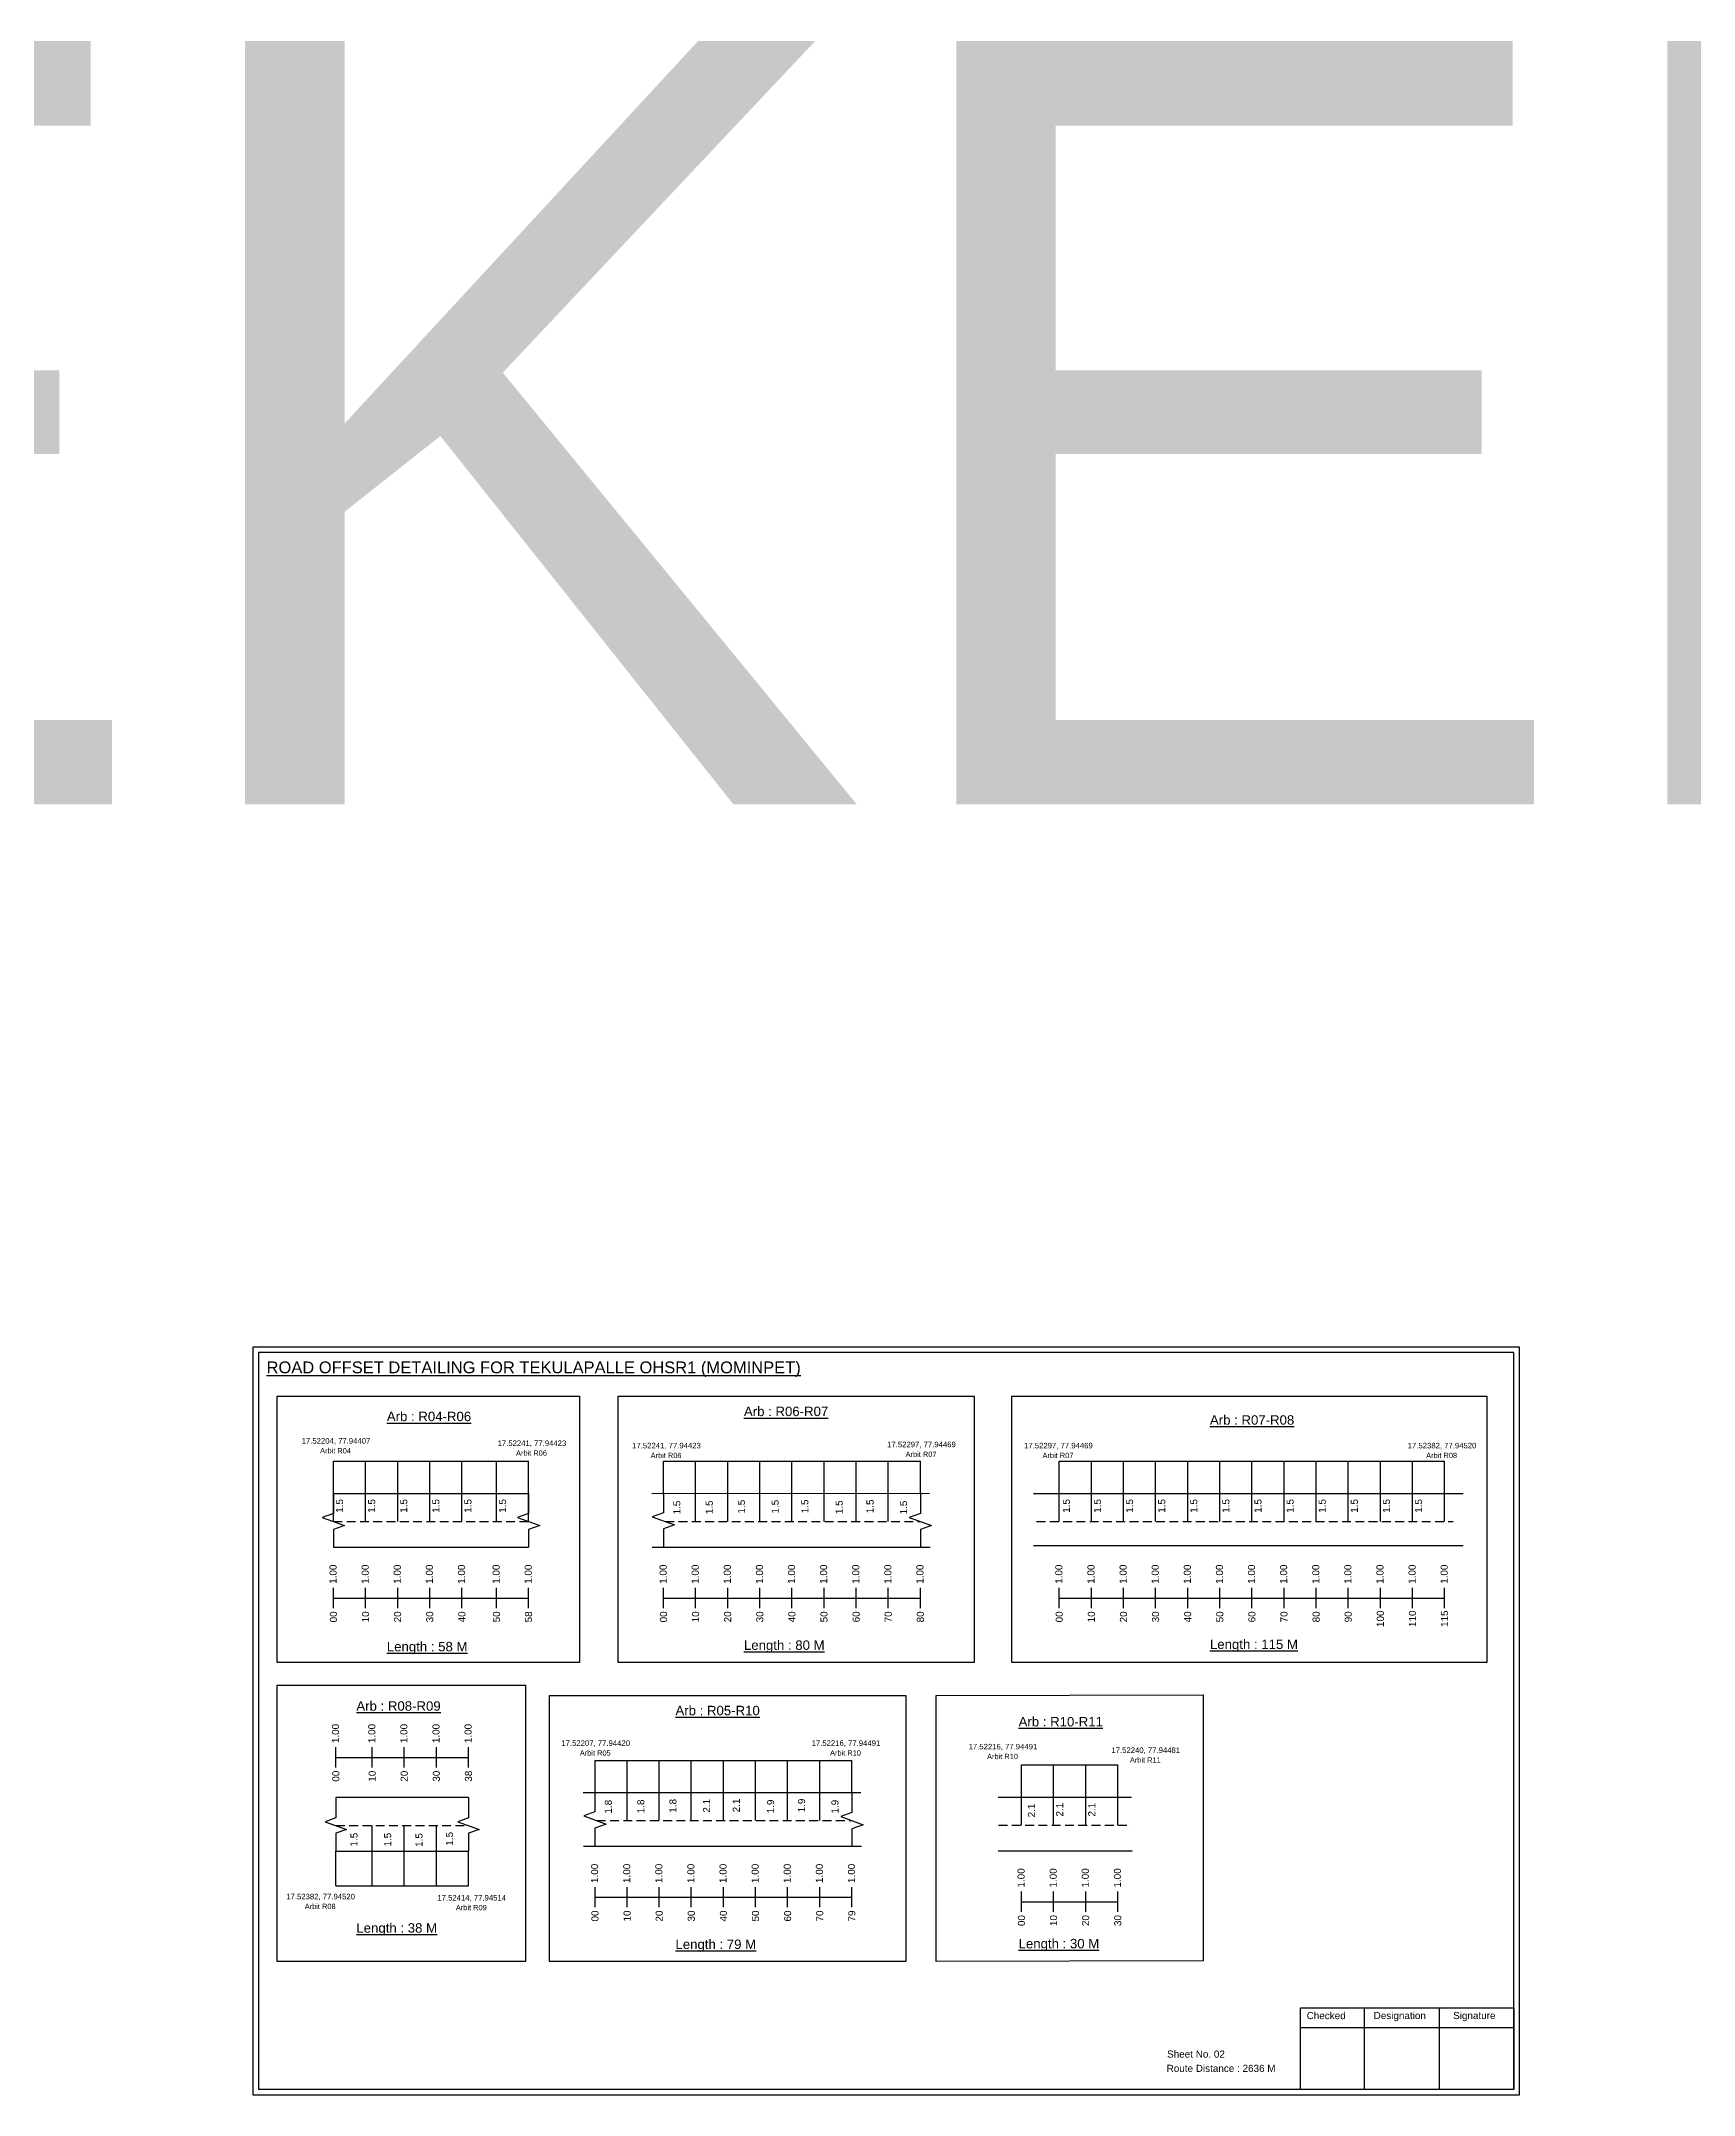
# Model space of a CAD drawing. Header units: inches. Extents: x 1745 to 7876, y -847 to 3138.
# Drawn here: x 4391 to 5091, y 1427 to 2297 of the extents above; entities that cross this region are included whole.
import ezdxf

# ---------------------------------------------------------------- set-up
doc = ezdxf.new("R2010")
doc.units = ezdxf.units.IN
doc.header["$MEASUREMENT"] = 0
doc.linetypes.add('DASHED2', pattern=[0.375, 0.25, -0.125])
doc.layers.add('PDF_Geometry', color=7, linetype='Continuous')
doc.layers.add('PDF_Text', color=5, linetype='Continuous')
doc.styles.add('PDF Arial', font='arial.ttf')
doc.styles.get("Standard").update_dxf_attribs({"font": 'arial.ttf'})

msp = doc.modelspace()

# ---------------------------------------------------------------- linework, layer by layer
at = {"color": 5}
for p, q in [((4514.98, 1695.72), (4597.63, 1695.72)), ((4654.77, 1695.72), (4763.57, 1695.72)), ((4822.41, 1695.72), (4985.61, 1695.72)), ((4625.76, 1569.02), (4734.56, 1569.02)), ((4806.39, 1567.09), (4847.19, 1567.09)), ((4516.01, 1515.87), (4572.18, 1515.87))]:
    msp.add_line(p, q, dxfattribs=at)
for p, q in [((4514.98, 1670.18), (4514.98, 1695.72)), ((4528.58, 1670.18), (4528.58, 1695.72)), ((4542.18, 1670.18), (4542.18, 1695.72)), ((4555.78, 1670.18), (4555.78, 1695.72)), ((4569.38, 1670.18), (4569.38, 1695.72)), ((4584.03, 1670.19), (4584.03, 1695.72)), ((4597.63, 1670.19), (4597.63, 1695.72)), ((4654.77, 1682.07), (4654.77, 1695.72)), ((4668.37, 1670.18), (4668.37, 1695.72)), ((4681.97, 1670.18), (4681.97, 1695.72)), ((4695.57, 1670.18), (4695.57, 1695.72)), ((4709.17, 1670.18), (4709.17, 1695.72)), ((4722.77, 1670.18), (4722.77, 1695.72)), ((4736.37, 1670.18), (4736.37, 1695.72)), ((4749.97, 1670.18), (4749.97, 1695.72)), ((4763.57, 1682.07), (4763.57, 1695.72)), ((4822.41, 1670.18), (4822.41, 1695.72)), ((4836.01, 1670.18), (4836.01, 1695.72)), ((4849.61, 1670.18), (4849.61, 1695.72)), ((4863.21, 1670.18), (4863.21, 1695.72)), ((4876.81, 1670.18), (4876.81, 1695.72)), ((4890.41, 1670.18), (4890.41, 1695.72)), ((4904.01, 1670.18), (4904.01, 1695.72)), ((4917.61, 1670.18), (4917.61, 1695.72)), ((4931.21, 1670.18), (4931.21, 1695.72)), ((4944.81, 1670.18), (4944.81, 1695.72)), ((4958.41, 1670.18), (4958.41, 1695.72)), ((4972.01, 1670.18), (4972.01, 1695.72)), ((4985.61, 1670.18), (4985.61, 1695.72)), ((4514.98, 1682.07), (4597.63, 1682.07)), ((4649.78, 1682.07), (4767.39, 1682.12)), ((4811.53, 1682.07), (4993.44, 1682.07)), ((4514.98, 1659.38), (4597.63, 1659.38)), ((4649.92, 1659.38), (4767.7, 1659.38)), ((4993.44, 1659.88), (4811.53, 1659.88)), ((4625.76, 1555.38), (4625.76, 1569.02)), ((4639.36, 1543.49), (4639.36, 1569.02)), ((4652.96, 1543.49), (4652.96, 1569.02)), ((4666.56, 1543.49), (4666.56, 1569.02)), ((4680.16, 1543.49), (4680.16, 1569.02)), ((4693.76, 1543.49), (4693.76, 1569.02)), ((4707.36, 1543.49), (4707.36, 1569.02)), ((4720.96, 1543.49), (4720.96, 1569.02)), ((4734.56, 1555.37), (4734.56, 1569.02)), ((4806.39, 1541.56), (4806.39, 1567.09)), ((4819.99, 1541.56), (4819.99, 1567.09)), ((4833.59, 1541.56), (4833.59, 1567.09)), ((4847.19, 1541.56), (4847.19, 1567.09)), ((4572.18, 1553.29), (4516.01, 1553.29)), ((4620.77, 1555.37), (4738.38, 1555.43)), ((4796.56, 1553.44), (4853.05, 1553.44)), ((4531.38, 1515.87), (4531.38, 1541.4)), ((4544.98, 1515.87), (4544.98, 1541.4)), ((4558.58, 1515.87), (4558.58, 1541.4)), ((4620.91, 1532.69), (4738.69, 1532.69)), ((4516.01, 1530.6), (4572.18, 1530.6)), ((4516.01, 1515.87), (4516.01, 1530.6)), ((4572.18, 1515.87), (4572.18, 1530.6)), ((4796.56, 1530.75), (4853.27, 1530.63))]:
    msp.add_line(p, q)
at = {"linetype": 'DASHED2', "ltscale": 15}
for p, q in [((4514.98, 1670.19), (4597.63, 1670.19)), ((4655.54, 1670.18), (4763.57, 1670.18)), ((4812.81, 1670.18), (4989.22, 1670.18)), ((4516.01, 1541.4), (4572.18, 1541.4)), ((4626.52, 1543.49), (4734.56, 1543.49)), ((4796.71, 1541.56), (4853.05, 1541.56))]:
    msp.add_line(p, q, dxfattribs=at)
at = {"color": 217, "true_color": 0x93278f}
for p, q in [((4514.98, 1633.48), (4514.98, 1642.04)), ((4514.98, 1637.75), (4597.63, 1637.76)), ((4528.58, 1633.48), (4528.58, 1642.04)), ((4542.18, 1633.48), (4542.18, 1642.04)), ((4555.78, 1633.48), (4555.78, 1642.04)), ((4569.38, 1633.48), (4569.38, 1642.04)), ((4584.03, 1633.49), (4584.03, 1642.04)), ((4597.63, 1633.49), (4597.63, 1642.04)), ((4654.77, 1633.48), (4654.77, 1642.04)), ((4654.77, 1637.75), (4763.57, 1637.75)), ((4668.37, 1633.48), (4668.37, 1642.04)), ((4681.97, 1633.48), (4681.97, 1642.04)), ((4695.57, 1633.48), (4695.57, 1642.04)), ((4709.17, 1633.48), (4709.17, 1642.04)), ((4722.77, 1633.48), (4722.77, 1642.04)), ((4736.37, 1633.48), (4736.37, 1642.04)), ((4749.97, 1633.48), (4749.97, 1642.04)), ((4763.57, 1633.48), (4763.57, 1642.04)), ((4822.41, 1633.48), (4822.41, 1642.04)), ((4822.41, 1637.75), (4985.61, 1637.78)), ((4836.01, 1633.48), (4836.01, 1642.04)), ((4849.61, 1633.48), (4849.61, 1642.04)), ((4863.21, 1633.48), (4863.21, 1642.04)), ((4876.81, 1633.48), (4876.81, 1642.04)), ((4890.41, 1633.48), (4890.41, 1642.04)), ((4904.01, 1633.48), (4904.01, 1642.04)), ((4917.61, 1633.48), (4917.61, 1642.04)), ((4931.21, 1633.48), (4931.21, 1642.04)), ((4944.81, 1633.48), (4944.81, 1642.04)), ((4958.41, 1633.48), (4958.41, 1642.04)), ((4972.01, 1633.48), (4972.01, 1642.04)), ((4985.61, 1633.48), (4985.61, 1642.04)), ((4516.01, 1566.01), (4516.01, 1574.57)), ((4531.38, 1566.01), (4531.38, 1574.57)), ((4544.98, 1566.01), (4544.98, 1574.57)), ((4558.58, 1566.01), (4558.58, 1574.57)), ((4572.18, 1566.01), (4572.18, 1574.57)), ((4516.01, 1570.28), (4572.18, 1570.28)), ((4625.76, 1506.79), (4625.76, 1515.35)), ((4639.36, 1506.79), (4639.36, 1515.35)), ((4652.96, 1506.79), (4652.96, 1515.35)), ((4666.56, 1506.79), (4666.56, 1515.35)), ((4680.16, 1506.79), (4680.16, 1515.35)), ((4693.76, 1506.79), (4693.76, 1515.35)), ((4707.36, 1506.79), (4707.36, 1515.35)), ((4720.96, 1506.79), (4720.96, 1515.35)), ((4734.56, 1506.79), (4734.56, 1515.35)), ((4625.76, 1511.06), (4734.56, 1511.06)), ((4806.39, 1504.86), (4806.39, 1513.41)), ((4806.39, 1509.13), (4847.19, 1509.13)), ((4819.99, 1504.86), (4819.99, 1513.41)), ((4833.59, 1504.86), (4833.59, 1513.41)), ((4847.19, 1504.86), (4847.19, 1513.41))]:
    msp.add_line(p, q, dxfattribs=at)
for points in [[(4491.11, 1723.2), (4619.21, 1723.2), (4619.21, 1610.52), (4491.11, 1610.52)], [(4635.55, 1723.2), (4786.4, 1723.2), (4786.4, 1610.52), (4635.55, 1610.52)], [(4802.32, 1723.2), (5003.56, 1723.2), (5003.56, 1610.52), (4802.32, 1610.52)], [(4491.11, 1600.84), (4596.28, 1600.84), (4596.28, 1483.83), (4491.11, 1483.83)], [(4606.54, 1596.51), (4757.39, 1596.51), (4757.39, 1483.83), (4606.54, 1483.83)], [(4770.31, 1596.48), (4883.31, 1596.78), (4883.31, 1484.1), (4770.31, 1483.8)]]:
    msp.add_lwpolyline(points, close=True)
at = {"linetype": 'Continuous'}
for points in [[(4514.98, 1682.07), (4514.98, 1673.63), (4510.23, 1671.91), (4519.72, 1668.46), (4514.98, 1666.73), (4514.98, 1659.38)], [(4597.63, 1682.07), (4597.63, 1673.63), (4592.89, 1671.91), (4602.37, 1668.46), (4597.63, 1666.73), (4597.63, 1659.38)], [(4654.76, 1682.35), (4654.76, 1673.92), (4650.01, 1672.19), (4659.5, 1668.74), (4654.76, 1667.01), (4654.76, 1659.66)], [(4763.57, 1682.07), (4763.57, 1673.63), (4758.83, 1671.91), (4768.32, 1668.46), (4763.57, 1666.73), (4763.57, 1659.38)], [(4516.01, 1553.29), (4516.01, 1544.68), (4511.51, 1543.04), (4520.5, 1539.77), (4516.01, 1538.13), (4516.01, 1530.6)], [(4572.18, 1553.29), (4572.18, 1544.68), (4567.68, 1543.04), (4576.67, 1539.77), (4572.18, 1538.13), (4572.18, 1530.6)], [(4572.18, 1553.29), (4572.18, 1544.68), (4567.68, 1543.04), (4576.67, 1539.77), (4572.18, 1538.13), (4572.18, 1530.6)], [(4625.74, 1555.66), (4625.74, 1547.22), (4621, 1545.5), (4630.49, 1542.05), (4625.74, 1540.32), (4625.74, 1532.97)], [(4734.56, 1555.37), (4734.56, 1546.94), (4729.82, 1545.21), (4739.31, 1541.76), (4734.56, 1540.04), (4734.56, 1532.69)]]:
    msp.add_lwpolyline(points, dxfattribs=at)
at = {"layer": 'PDF_Geometry'}
for points in [[(4480.87, 1744.03), (4480.87, 1427.32), (5017.34, 1427.32), (5017.34, 1744.03)], [(4483.19, 1741.7), (4483.19, 1429.74), (5014.92, 1429.74), (5014.92, 1741.7)]]:
    msp.add_lwpolyline(points, close=True, dxfattribs=at)
at = {"layer": 'PDF_Geometry', "color": 242, "true_color": 0xcc1f26}
msp.add_lwpolyline([(5014.92, 1429.64), (4924.58, 1429.64), (4924.58, 1464.26), (5014.92, 1464.26)], close=True, dxfattribs=at)
for points in [[(4951.56, 1464.26), (4951.56, 1429.64)], [(4983.29, 1464.26), (4983.29, 1429.64)], [(4924.58, 1455.88), (5014.92, 1455.88)]]:
    msp.add_lwpolyline(points, dxfattribs=at)

# ---------------------------------------------------------------- texts
for s, height, p in [('TEKELAPALLE 1', 323.2909, (3863.48, 1973.91)), ('Sheet No. 02', 3, (4868.08, 1443.12)), ('Route Distance : 2636 M', 3, (4867.89, 1437.07))]:
    msp.add_text(s, height=height).set_placement(p)
at = {"color": 242, "true_color": 0xcd2027}
for s, height, p in [('%%UROAD OFFSET DETAILING FOR TEKULAPALLE OHSR1 (MOMINPET)', 5, (4486.65, 1732.96)), ('%%UArb : R04-R06', 4, (4537.59, 1712.69)), ('%%UArb : R06-R07', 4, (4688.85, 1714.82)), ('%%UArb : R07-R08', 4, (4886.23, 1711.18)), ('%%ULength : 58 M', 4, (4537.59, 1615.19)), ('%%ULength : 80 M', 4, (4688.85, 1615.82)), ('%%ULength : 115 M', 4, (4886.23, 1616.18)), ('%%UArb : R08-R09', 4, (4524.69, 1590.04)), ('%%UArb : R05-R10', 4, (4659.84, 1588.12)), ('%%UArb : R10-R11', 4, (4805.18, 1583.4)), ('%%ULength : 38 M', 4, (4524.69, 1496.04)), ('%%ULength : 79 M', 4, (4659.84, 1489.12)), ('%%ULength : 30 M', 4, (4805.18, 1489.4))]:
    msp.add_text(s, height=height, dxfattribs=at).set_placement(p)
at = {"color": 5}
for s, height, p in [('17.52204, 77.94407', 2.34, (4501.5, 1703.16)), ('Arbit R04', 2.246, (4509.32, 1699.04)), ('17.52241, 77.94423', 2.34, (4584.5, 1702.16)), ('Arbit R06', 2.246, (4592.32, 1698.04)), ('17.52241, 77.94423', 2.34, (4641.5, 1701.16)), ('Arbit R06', 2.246, (4649.32, 1697.04)), ('17.52297, 77.94469', 2.34, (4749.5, 1701.66)), ('Arbit R07', 2.246, (4757.32, 1697.54)), ('17.52297, 77.94469', 2.34, (4807.5, 1701.16)), ('Arbit R07', 2.246, (4815.32, 1697.04)), ('17.52382, 77.94520', 2.34, (4970, 1701.16)), ('Arbit R08', 2.246, (4977.82, 1697.04)), ('17.52207, 77.94420', 2.34, (4611.5, 1575.16)), ('17.52216, 77.94491', 2.34, (4717.5, 1575.16)), ('17.52216, 77.94491', 2.34, (4784, 1573.66)), ('17.52240, 77.94481', 2.34, (4844.5, 1572.16)), ('Arbit R05', 2.246, (4619.32, 1571.04)), ('Arbit R10', 2.246, (4725.32, 1571.04)), ('Arbit R10', 2.246, (4791.82, 1569.54)), ('Arbit R11', 2.246, (4852.32, 1568.04)), ('17.52382, 77.94520', 2.34, (4495, 1510.16)), ('Arbit R08', 2.246, (4502.82, 1506.04)), ('17.52414, 77.94514', 2.34, (4559, 1509.66)), ('Arbit R09', 2.246, (4566.82, 1505.54))]:
    msp.add_text(s, height=height, dxfattribs=at).set_placement(p)
for s, p in [('1.5', (4519.04, 1673.86)), ('1.5', (4532.64, 1673.86)), ('1.5', (4546.24, 1673.86)), ('1.5', (4559.84, 1673.86)), ('1.5', (4573.44, 1673.86)), ('1.5', (4588.1, 1673.86)), ('1.5', (4675.65, 1673.29)), ('1.5', (4689.27, 1673.55)), ('1.5', (4703.53, 1673.55)), ('1.5', (4716.12, 1673.68)), ('1.5', (4730.64, 1673.29)), ('1.5', (4743.75, 1673.68)), ('1.5', (4826.92, 1673.86)), ('1.5', (4840.08, 1673.86)), ('1.5', (4853.68, 1673.86)), ('1.5', (4867.28, 1673.86)), ('1.5', (4880.88, 1673.86)), ('1.5', (4894.48, 1673.86)), ('1.5', (4908.08, 1673.86)), ('1.5', (4921.68, 1673.86)), ('1.5', (4935.28, 1673.86)), ('1.5', (4948.88, 1673.86)), ('1.5', (4962.48, 1673.86)), ('1.5', (4976.08, 1673.86)), ('1.5', (4661.91, 1673.17)), ('1.5', (4757.91, 1673.18)), ('1.8', (4632.9, 1546.47)), ('1.8', (4646.64, 1546.6)), ('1.8', (4660.26, 1546.86)), ('2.1', (4674.52, 1546.86)), ('2.1', (4687.11, 1546.99)), ('1.9', (4701.63, 1546.6)), ('1.9', (4714.74, 1546.99)), ('1.9', (4728.9, 1546.49)), ('2.1', (4812.11, 1544.87)), ('2.1', (4824.06, 1545.23)), ('2.1', (4837.66, 1545.23)), ('1.5', (4525.16, 1532.51)), ('1.5', (4539.43, 1532.51)), ('1.5', (4552.7, 1532.38)), ('1.5', (4565.59, 1532.88))]:
    msp.add_text(s, height=3, rotation=90).set_placement(p)
at = {"color": 217, "true_color": 0x93278f}
for s, p in [('1.00', (4516.3, 1643.78)), ('1.00', (4529.9, 1643.78)), ('1.00', (4543.5, 1643.78)), ('1.00', (4557.1, 1643.78)), ('1.00', (4570.7, 1643.78)), ('1.00', (4585.36, 1643.78)), ('1.00', (4598.96, 1643.78)), ('1.00', (4656.1, 1643.78)), ('1.00', (4669.7, 1643.78)), ('1.00', (4683.3, 1643.78)), ('1.00', (4696.9, 1643.78)), ('1.00', (4710.5, 1643.78)), ('1.00', (4724.1, 1643.78)), ('1.00', (4737.7, 1643.78)), ('1.00', (4751.3, 1643.78)), ('1.00', (4764.9, 1643.78)), ('1.00', (4823.74, 1643.78)), ('1.00', (4837.34, 1643.78)), ('1.00', (4850.94, 1643.78)), ('1.00', (4864.54, 1643.78)), ('1.00', (4878.14, 1643.78)), ('1.00', (4891.74, 1643.78)), ('1.00', (4905.34, 1643.78)), ('1.00', (4918.94, 1643.78)), ('1.00', (4932.54, 1643.78)), ('1.00', (4946.14, 1643.78)), ('1.00', (4959.74, 1643.78)), ('1.00', (4973.34, 1643.78)), ('1.00', (4986.94, 1643.78)), ('00', (4516.45, 1627.46)), ('10', (4530.05, 1627.46)), ('20', (4543.65, 1627.46)), ('30', (4557.25, 1627.46)), ('40', (4570.85, 1627.46)), ('50', (4585.51, 1627.46)), ('58', (4599.11, 1627.46)), ('00', (4656.25, 1627.46)), ('10', (4669.85, 1627.46)), ('20', (4683.45, 1627.46)), ('30', (4697.05, 1627.46)), ('40', (4710.65, 1627.46)), ('50', (4724.25, 1627.46)), ('60', (4737.85, 1627.46)), ('70', (4751.45, 1627.46)), ('80', (4765.05, 1627.46)), ('00', (4823.89, 1627.46)), ('10', (4837.49, 1627.46)), ('20', (4851.09, 1627.46)), ('30', (4864.69, 1627.46)), ('40', (4878.29, 1627.46)), ('50', (4891.89, 1627.46)), ('60', (4905.49, 1627.46)), ('70', (4919.09, 1627.46)), ('80', (4932.69, 1627.46)), ('90', (4946.29, 1627.46)), ('100', (4959.89, 1625.5)), ('110', (4973.49, 1625.5)), ('115', (4987.09, 1625.51)), ('1.00', (4517.33, 1576.31)), ('1.00', (4532.7, 1576.31)), ('1.00', (4546.3, 1576.31)), ('1.00', (4559.9, 1576.31)), ('1.00', (4573.5, 1576.31)), ('00', (4517.48, 1559.99)), ('10', (4532.85, 1559.99)), ('20', (4546.45, 1559.99)), ('30', (4560.05, 1559.99)), ('38', (4573.65, 1559.99)), ('1.00', (4627.09, 1517.08)), ('1.00', (4640.69, 1517.08)), ('1.00', (4654.29, 1517.08)), ('1.00', (4667.89, 1517.08)), ('1.00', (4681.49, 1517.08)), ('1.00', (4695.09, 1517.08)), ('1.00', (4708.69, 1517.08)), ('1.00', (4722.29, 1517.08)), ('1.00', (4735.89, 1517.08)), ('1.00', (4807.72, 1515.15)), ('1.00', (4821.32, 1515.15)), ('1.00', (4834.92, 1515.15)), ('1.00', (4848.52, 1515.15)), ('00', (4627.24, 1500.76)), ('10', (4640.84, 1500.76)), ('20', (4654.44, 1500.76)), ('30', (4668.04, 1500.76)), ('40', (4681.64, 1500.76)), ('50', (4695.24, 1500.76)), ('60', (4708.84, 1500.76)), ('70', (4722.44, 1500.76)), ('79', (4736.04, 1500.76)), ('00', (4807.87, 1498.83)), ('10', (4821.47, 1498.83)), ('20', (4835.07, 1498.83)), ('30', (4848.67, 1498.83))]:
    msp.add_text(s, height=3, rotation=90, dxfattribs=at).set_placement(p)
at = {"layer": 'PDF_Text', "color": 7, "attachment_point": 7, "style": 'PDF Arial'}
for s, insert, char_height in [('Checked', (4927.19, 1459.37), 3.001), ('Designation', (4955.56, 1458.54), 3.0006), ('Signature', (4989.24, 1458.54), 3.001)]:
    msp.add_mtext(s, dxfattribs=dict(at, insert=insert, char_height=char_height))

doc.saveas('drawing.dxf')
